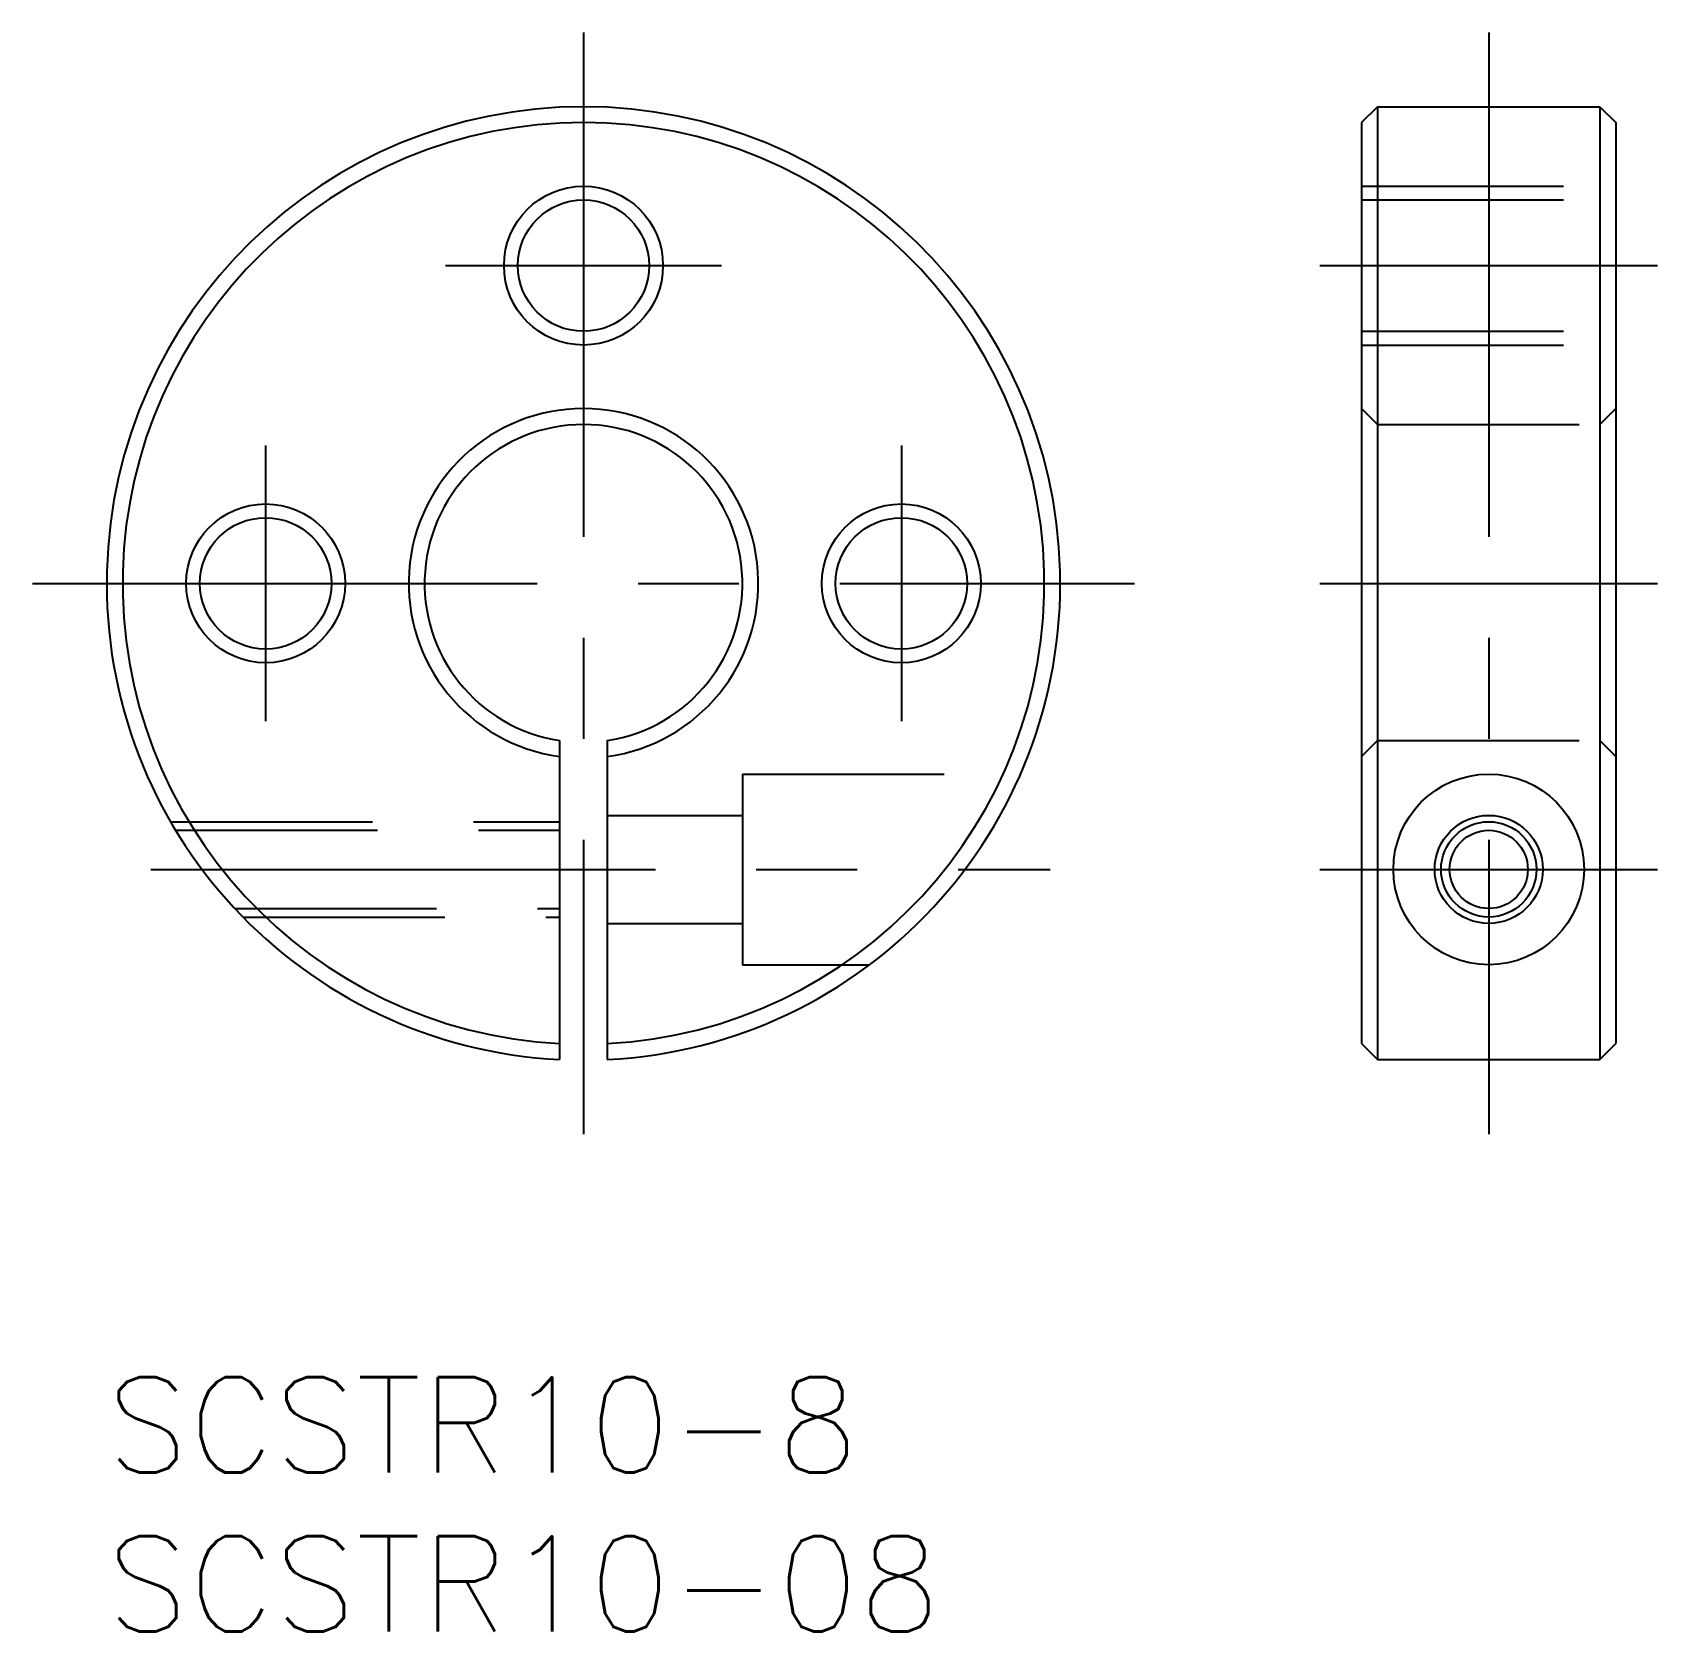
# Model space of a CAD drawing. Extents: x -2.3 to 48.8, y -8 to 42.3.
import ezdxf

# ---------------------------------------------------------------- set-up
doc = ezdxf.new("R2010")
doc.units = 0
doc.header["$LTSCALE"] = 0.5
doc.linetypes.add('CENTER', pattern=[50.8, 31.75, -6.35, 6.35, -6.35])
doc.linetypes.add('DASHED', pattern=[19.05, 12.7, -6.35])
for name, color, linetype in [('MSM_CENTER', 1, 'CENTER'), ('MSM_CONTINUOUS', 7, 'CONTINUOUS'), ('MSM_DASHED', 4, 'DASHED'), ('MSM_NARROW', 5, 'CONTINUOUS'), ('MSM_PART_NUMBER', 7, 'CONTINUOUS')]:
    doc.layers.add(name, color=color, linetype=linetype)
doc.styles.get("Standard").update_dxf_attribs({"font": 'txt.shx', "height": 3, "bigfont": 'bigfont.shx'})

# ---------------------------------------------------------------- blocks, each defined once
blk = doc.blocks.new('*U3')
at = {"layer": 'MSM_PART_NUMBER'}
blk.add_text('SCSTR10-8', height=3, dxfattribs=at).set_placement((0, -3))
blk = doc.blocks.new('*U4')
at = {"layer": 'MSM_PART_NUMBER'}
blk.add_text('SCSTR10-08', height=3, dxfattribs=at).set_placement((0, -8))

msp = doc.modelspace()

# ---------------------------------------------------------------- linework, layer by layer
at = {"layer": 'MSM_CENTER'}
for p, q in [((15, 42.316), (15, 7.646)), ((43.48, 42.316), (43.48, 7.646)), ((10.661, 34.981), (19.339, 34.981)), ((38.171, 34.981), (48.789, 34.981)), ((5, 29.32), (5, 20.642)), ((25, 29.32), (25, 20.642)), ((-2.335, 24.981), (32.335, 24.981)), ((38.171, 24.981), (48.789, 24.981)), ((1.386, 15.981), (29.68, 15.981)), ((38.171, 15.981), (48.789, 15.981))]:
    msp.add_line(p, q, dxfattribs=at)
at = {"layer": 'MSM_CONTINUOUS'}
for p, q in [((39.98, 39.981), (39.48, 39.481)), ((39.98, 39.981), (46.98, 39.981)), ((39.98, 39.981), (39.98, 10)), ((46.98, 39.981), (46.98, 10)), ((46.98, 39.981), (47.48, 39.481)), ((39.48, 39.481), (39.48, 10.501)), ((47.48, 39.481), (47.48, 10.501)), ((14.25, 20.038), (14.25, 10)), ((15.75, 20.038), (15.75, 10)), ((39.48, 10.501), (39.98, 10)), ((46.98, 10), (47.48, 10.501)), ((39.98, 10), (46.98, 10))]:
    msp.add_line(p, q, dxfattribs=at)
for centre, radius in [((15, 34.981), 2.067), ((5, 24.981), 2.067), ((25, 24.981), 2.067), ((43.48, 15.981), 3), ((43.48, 15.981), 1.7), ((43.48, 15.981), 1.23)]:
    msp.add_circle(centre, radius, dxfattribs=at)
for radius, start, end in [(15, 272.866, 267.134), (14.5, 272.9649, 267.0351), (5.5, 277.8375, 262.1625), (5, 278.6269, 261.3731)]:
    msp.add_arc((15, 24.981), radius, start, end, dxfattribs=at)
at = {"layer": 'MSM_DASHED'}
for p, q in [((39.48, 37.481), (47.48, 37.481)), ((39.48, 37.048), (47.48, 37.048)), ((39.48, 32.914), (47.48, 32.914)), ((39.48, 32.481), (47.48, 32.481)), ((39.98, 29.981), (39.48, 30.481)), ((47.48, 30.481), (46.98, 29.981)), ((39.98, 29.981), (46.98, 29.981)), ((39.48, 19.533), (39.98, 20.038)), ((39.98, 20.038), (46.98, 20.038)), ((46.98, 20.038), (47.48, 19.533)), ((20, 18.981), (28.748, 18.981)), ((20, 18.981), (20, 12.981)), ((2.01, 17.481), (14.25, 17.481)), ((15.75, 17.681), (20, 17.681)), ((2.17, 17.211), (14.25, 17.211)), ((4.029, 14.752), (14.25, 14.752)), ((4.288, 14.481), (14.25, 14.481)), ((15.75, 14.281), (20, 14.281)), ((20, 12.981), (24, 12.981))]:
    msp.add_line(p, q, dxfattribs=at)
at = {"layer": 'MSM_NARROW'}
for centre, radius in [((15, 34.981), 2.5), ((5, 24.981), 2.5), ((25, 24.981), 2.5), ((43.48, 15.981), 1.5)]:
    msp.add_circle(centre, radius, dxfattribs=at)

# ---------------------------------------------------------------- block references
at = {"layer": 'MSM_CONTINUOUS'}
for name in ['*U3', '*U4']:
    msp.add_blockref(name, (0, 0), dxfattribs=at)

doc.saveas('drawing.dxf')
